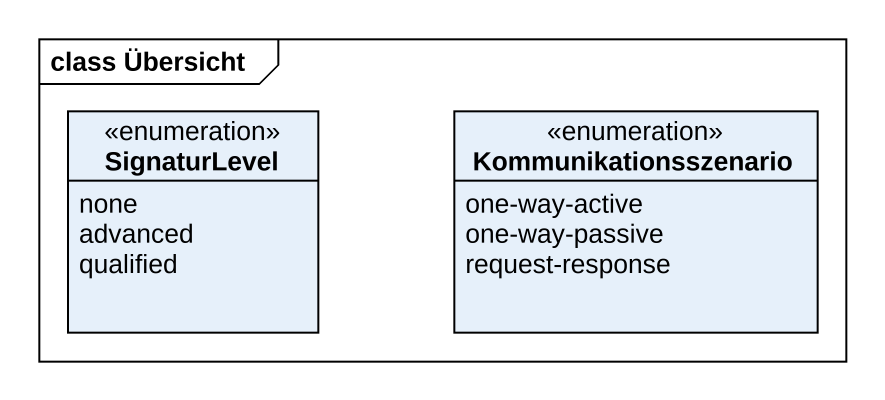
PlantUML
@startuml
mainframe class Übersicht
hide circle
hide empty members
enum SignaturLevel {
  none
  advanced
  qualified
}
enum Kommunikationsszenario {
  one-way-active
  one-way-passive
  request-response
}
@enduml
